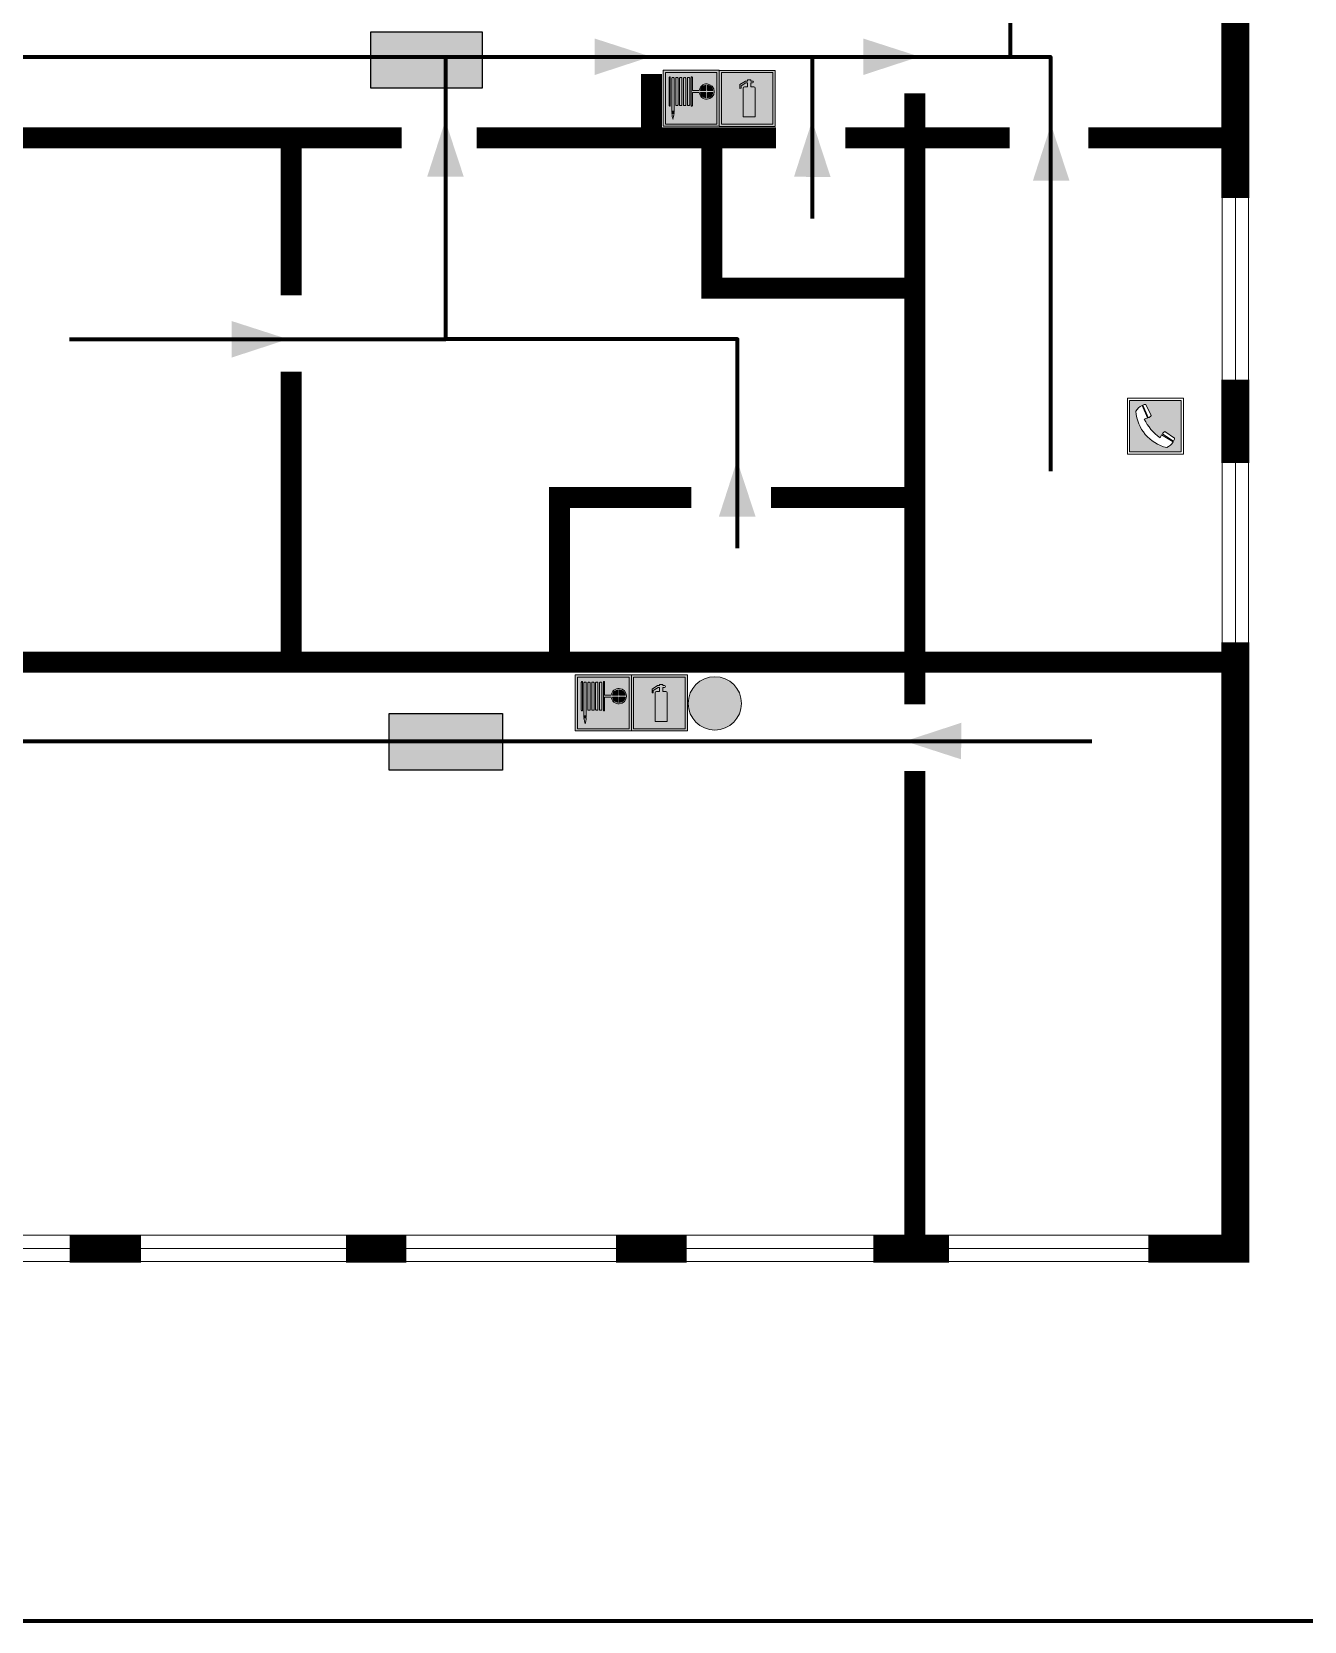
# Model space of a CAD drawing. Header units: millimetres. Extents: x 13114 to 67229, y 22859 to 38520.
# Drawn here: x 27546.3 to 27728, y 30105.7 to 30332.8 of the extents above; entities that cross this region are included whole.
import ezdxf

# ---------------------------------------------------------------- set-up
doc = ezdxf.new("R2010")
doc.units = ezdxf.units.MM
doc.layers.add('План_Штампы', color=7, linetype='Continuous')

# ---------------------------------------------------------------- blocks, each defined once
blk = doc.blocks.new('A$C32E8229D')
at = {"true_color": 0xffffff}
blk.add_hatch(color=7, dxfattribs=at).paths.add_polyline_path([(0, 0), (0, -8), (16, -8), (16, 0)])
h = blk.add_hatch(color=126)
h.paths.add_polyline_path([(0.2, -0.2), (15.8, -0.2), (15.8, -7.8), (0.2, -7.8)])
h.paths.add_polyline_path([(13.49, -2.05), (12.08, -2.05), (11.37, -2.63, 0.162397), (11.29, -2.84), (11.29, -3.63), (10.35, -3.63), (10.35, -4.05), (11.68, -4.05), (11.68, -3.48), (12.26, -4.28), (11.29, -5.1), (11.29, -6.78), (11.85, -6.78), (11.85, -5.44), (12.8, -4.64), (12.8, -5.94), (14.46, -5.94), (14.46, -5.39), (13.45, -5.39), (13.45, -3.97), (12.46, -2.59), (13.15, -2.59), (13.69, -3.34), (14.18, -3)], flags=16)
h.paths.add_polyline_path([(10.74, -1.82, 1), (11.8, -1.82, 1)], flags=16)
h.paths.add_polyline_path([(9.39, -3.59), (5.99, -3.59), (6.56, -3.03), (5.91, -3.03), (5.1, -3.83), (5.91, -4.64), (6.56, -4.64), (5.99, -4.09), (9.39, -4.09)], flags=16)
h.paths.add_polyline_path([(4.29, -1.08), (1.72, -1.08), (1.72, -6.6), (4.29, -6.6)], flags=16)
at = {"color": 126}
blk.add_lwpolyline([(16, -8), (0, -8), (0, 0), (16, 0)], close=True, dxfattribs=at)
blk = doc.blocks.new('A$C37112FD5')
at = {"true_color": 0xf5f5ff}
h = blk.add_hatch(color=7, dxfattribs=at)
h.dxf.hatch_style = 1
h.paths.add_polyline_path([(12.8, -7.4), (0, -7.4), (0, -20.2), (12.8, -20.2)])
h.paths.add_polyline_path([(12.29, -7.91), (12.29, -19.69), (0.51, -19.69), (0.51, -7.91)], flags=16)
h.paths.add_polyline_path([(4.98, -9.04, -0.42597), (5.17, -9.22), (5.17, -12.25), (5.17, -15.29, -0.432244), (4.98, -15.47), (4.83, -15.47, -0.42597), (4.64, -15.29), (4.64, -12.25), (4.64, -9.22, -0.432244), (4.83, -9.04)], flags=0)
h.paths.add_polyline_path([(4.28, -9.22), (4.28, -12.25), (4.28, -15.29, -0.432244), (4.09, -15.47), (3.94, -15.47, -0.42597), (3.75, -15.29), (3.75, -12.25), (3.75, -9.22, -0.432244), (3.94, -9.04), (4.09, -9.04, -0.42597)], flags=0)
h.paths.add_polyline_path([(5.72, -9.04), (5.87, -9.04, -0.42597), (6.06, -9.22), (6.06, -12.25), (6.06, -15.29, -0.432244), (5.87, -15.47), (5.72, -15.47, -0.42597), (5.53, -15.29), (5.53, -12.25), (5.53, -9.22, -0.432244)], flags=0)
h.paths.add_polyline_path([(6.42, -8.9), (6.5, -8.9, -0.42597), (6.69, -9.08), (6.69, -12.03), (8.21, -12.03, -15.824349), (8.21, -12.47), (6.69, -12.47), (6.69, -15.42, -0.432244), (6.5, -15.6), (6.42, -15.6)], flags=0)
h.paths.add_polyline_path([(3.39, -9.22), (3.39, -12.25), (3.39, -15.29, -0.432244), (3.2, -15.47), (3.05, -15.47, -0.42597), (2.85, -15.29), (2.85, -12.25), (2.85, -9.22, -0.432244), (3.05, -9.04), (3.2, -9.04, -0.42597)], flags=0)
h.paths.add_polyline_path([(2.5, -9.22), (2.5, -16.71), (1.96, -16.71), (1.96, -9.22, -0.432244), (2.15, -9.04), (2.31, -9.04, -0.42597)], flags=0)
h.paths.add_polyline_path([(1.61, -8.9), (1.61, -15.6), (1.57, -15.6, -0.42597), (1.37, -15.42), (1.37, -12.03), (1.37, -9.09, -0.432244), (1.57, -8.9)], flags=0)
h.paths.add_polyline_path([(9.76, -10.81), (9.76, -12.03), (8.49, -12.03, -0.336371)], flags=0)
h.paths.add_polyline_path([(8.49, -12.47), (9.76, -12.47), (9.76, -13.7, -0.336371)], flags=0)
h.paths.add_polyline_path([(10.11, -10.81, -0.336371), (11.38, -12.03), (10.11, -12.03)], flags=0)
h.paths.add_polyline_path([(10.11, -12.47), (11.38, -12.47, -0.336371), (10.11, -13.7)], flags=0)
h.paths.add_polyline_path([(2.5, -16.84), (2.5, -17.05), (1.97, -17.05), (1.97, -16.84)], flags=0)
h.paths.add_polyline_path([(2.5, -17.24, -0.033778), (2.24, -18.6, -0.033778), (1.97, -17.24)], flags=0)
h = blk.add_hatch(color=242)
h.dxf.hatch_style = 1
h.paths.add_polyline_path([(12.29, -7.91), (0.51, -7.91), (0.51, -19.69), (12.29, -19.69)])
h.paths.add_polyline_path([(6.42, -15.6), (6.42, -8.9), (6.5, -8.9, -0.42597), (6.69, -9.08), (6.69, -12.03), (8.21, -12.03, -15.824349), (8.21, -12.47), (6.69, -12.47), (6.69, -15.42, -0.432244), (6.5, -15.6)], flags=16)
h.paths.add_polyline_path([(5.87, -15.47), (5.72, -15.47, -0.42597), (5.53, -15.29), (5.53, -12.25), (5.53, -9.22, -0.432244), (5.72, -9.04), (5.87, -9.04, -0.42597), (6.06, -9.22), (6.06, -12.25), (6.06, -15.29, -0.432244)], flags=16)
h.paths.add_polyline_path([(4.98, -15.47), (4.83, -15.47, -0.42597), (4.64, -15.29), (4.64, -12.25), (4.64, -9.22, -0.432244), (4.83, -9.04), (4.98, -9.04, -0.42597), (5.17, -9.22), (5.17, -12.25), (5.17, -15.29, -0.432244)], flags=16)
h.paths.add_polyline_path([(4.09, -15.47), (3.94, -15.47, -0.42597), (3.75, -15.29), (3.75, -12.25), (3.75, -9.22, -0.432244), (3.94, -9.04), (4.09, -9.04, -0.42597), (4.28, -9.22), (4.28, -12.25), (4.28, -15.29, -0.432244)], flags=16)
h.paths.add_polyline_path([(3.2, -15.47), (3.05, -15.47, -0.42597), (2.85, -15.29), (2.85, -12.25), (2.85, -9.22, -0.432244), (3.05, -9.04), (3.2, -9.04, -0.42597), (3.39, -9.22), (3.39, -12.25), (3.39, -15.29, -0.432244)], flags=16)
h.paths.add_polyline_path([(2.5, -17.05), (1.97, -17.05), (1.97, -16.84), (2.5, -16.84)], flags=16)
h.paths.add_polyline_path([(2.5, -17.24, -0.033778), (2.24, -18.6, -0.033778), (1.97, -17.24)], flags=16)
h.paths.add_polyline_path([(2.5, -16.71), (1.96, -16.71), (1.96, -9.22, -0.432244), (2.15, -9.04), (2.31, -9.04, -0.42597), (2.5, -9.22)], flags=16)
h.paths.add_polyline_path([(1.61, -15.6), (1.57, -15.6, -0.42597), (1.37, -15.42), (1.37, -12.03), (1.37, -9.09, -0.432244), (1.57, -8.9), (1.61, -8.9)], flags=16)
h.paths.add_polyline_path([(8.49, -12.47), (9.76, -12.47), (9.76, -13.7, -0.336371)], flags=0)
h.paths.add_polyline_path([(10.11, -13.7), (10.11, -12.47), (11.38, -12.47, -0.336371)], flags=0)
h.paths.add_polyline_path([(8.49, -12.03, -0.336371), (9.76, -10.81), (9.76, -12.03)], flags=0)
h.paths.add_polyline_path([(10.11, -12.03), (10.11, -10.81, -0.336371), (11.38, -12.03)], flags=0)
h = blk.add_hatch(color=7, dxfattribs=at)
h.dxf.hatch_style = 1
h.paths.add_polyline_path([(1.61, -8.9), (1.57, -8.9, 0.432244), (1.37, -9.09), (1.37, -12.03), (1.37, -15.42, 0.42597), (1.57, -15.6), (1.61, -15.6)])
h.paths.add_polyline_path([(2.5, -9.22, 0.42597), (2.31, -9.04), (2.15, -9.04, 0.432244), (1.96, -9.22), (1.96, -16.71), (2.5, -16.71)])
h.paths.add_polyline_path([(2.5, -16.84), (1.97, -16.84), (1.97, -17.05), (2.5, -17.05)])
h.paths.add_polyline_path([(2.5, -17.24), (1.97, -17.24, 0.033778), (2.24, -18.6, 0.033778)])
h.paths.add_polyline_path([(3.39, -12.25), (3.39, -9.22, 0.42597), (3.2, -9.04), (3.05, -9.04, 0.432244), (2.85, -9.22), (2.85, -12.25), (2.85, -15.29, 0.42597), (3.05, -15.47), (3.2, -15.47, 0.432244), (3.39, -15.29)])
h.paths.add_polyline_path([(4.28, -12.25), (4.28, -9.22, 0.42597), (4.09, -9.04), (3.94, -9.04, 0.432244), (3.75, -9.22), (3.75, -12.25), (3.75, -15.29, 0.42597), (3.94, -15.47), (4.09, -15.47, 0.432244), (4.28, -15.29)])
h.paths.add_polyline_path([(5.17, -12.25), (5.17, -9.22, 0.42597), (4.98, -9.04), (4.83, -9.04, 0.432244), (4.64, -9.22), (4.64, -12.25), (4.64, -15.29, 0.42597), (4.83, -15.47), (4.98, -15.47, 0.432244), (5.17, -15.29)])
h.paths.add_polyline_path([(6.06, -12.25), (6.06, -9.22, 0.42597), (5.87, -9.04), (5.72, -9.04, 0.432244), (5.53, -9.22), (5.53, -12.25), (5.53, -15.29, 0.42597), (5.72, -15.47), (5.87, -15.47, 0.432244), (6.06, -15.29)])
h.paths.add_polyline_path([(6.69, -12.47), (8.21, -12.47, 15.824349), (8.21, -12.03), (6.69, -12.03), (6.69, -9.08, 0.42597), (6.5, -8.9), (6.42, -8.9), (6.42, -15.6), (6.5, -15.6, 0.432244), (6.69, -15.42)])
h.paths.add_polyline_path([(8.49, -12.47), (9.76, -12.47), (9.76, -13.7, -0.336371)], flags=16)
h.paths.add_polyline_path([(8.49, -12.03, -0.336371), (9.76, -10.81), (9.76, -12.03)], flags=16)
h.paths.add_polyline_path([(10.11, -12.47), (11.38, -12.47, -0.336371), (10.11, -13.7)], flags=16)
h.paths.add_polyline_path([(10.11, -12.03), (10.11, -10.81, -0.336371), (11.38, -12.03)], flags=16)
h = blk.add_hatch(color=242)
h.dxf.hatch_style = 1
h.paths.add_polyline_path([(9.76, -10.81, 0.336371), (8.49, -12.03), (9.76, -12.03)])
h.paths.add_polyline_path([(10.11, -10.81), (10.11, -12.03), (11.38, -12.03, 0.336371)])
h.paths.add_polyline_path([(11.38, -12.47), (10.11, -12.47), (10.11, -13.7, 0.336371)])
h.paths.add_polyline_path([(9.76, -12.47), (8.49, -12.47, 0.336371), (9.76, -13.7)])
at = {"color": 242, "lineweight": 5}
for p, q in [((0, -20.2), (0, -7.4)), ((0, -7.4), (12.8, -7.4)), ((1.37, -12.03), (1.37, -9.08)), ((1.57, -8.9), (1.61, -8.9)), ((1.61, -8.9), (1.61, -15.6)), ((1.96, -16.71), (1.96, -9.22)), ((2.15, -9.04), (2.31, -9.04)), ((2.5, -16.71), (2.5, -9.22)), ((2.85, -12.25), (2.85, -9.22)), ((3.05, -9.04), (3.2, -9.04)), ((3.39, -12.25), (3.39, -9.22)), ((3.75, -12.25), (3.75, -9.22)), ((3.94, -9.04), (4.09, -9.04)), ((4.28, -12.25), (4.28, -9.22)), ((4.64, -12.25), (4.64, -9.22)), ((4.83, -9.04), (4.98, -9.04)), ((5.17, -12.25), (5.17, -9.22)), ((5.53, -12.25), (5.53, -9.22)), ((5.72, -9.04), (5.87, -9.04)), ((6.06, -12.25), (6.06, -9.22)), ((6.42, -8.9), (6.42, -15.6)), ((6.5, -8.9), (6.42, -8.9)), ((6.69, -12.03), (6.69, -9.08)), ((9.76, -10.81), (9.76, -12.03)), ((10.11, -10.81), (10.11, -12.03)), ((12.8, -20.2), (12.8, -7.4)), ((1.37, -12.03), (1.37, -15.42)), ((2.85, -12.25), (2.85, -15.29)), ((3.39, -12.25), (3.39, -15.29)), ((3.75, -12.25), (3.75, -15.29)), ((4.28, -12.25), (4.28, -15.29)), ((4.64, -12.25), (4.64, -15.29)), ((5.17, -12.25), (5.17, -15.29)), ((5.53, -12.25), (5.53, -15.29)), ((6.06, -12.25), (6.06, -15.29)), ((8.21, -12.03), (6.69, -12.03)), ((8.21, -12.47), (6.69, -12.47)), ((6.69, -12.47), (6.69, -15.42)), ((9.76, -12.03), (8.49, -12.03)), ((9.76, -12.47), (8.49, -12.47)), ((9.76, -12.47), (9.76, -13.7)), ((11.38, -12.03), (10.11, -12.03)), ((11.38, -12.47), (10.11, -12.47)), ((10.11, -12.47), (10.11, -13.7)), ((1.57, -15.6), (1.61, -15.6)), ((1.96, -16.71), (2.5, -16.71)), ((1.97, -16.84), (2.5, -16.84)), ((1.97, -17.05), (1.97, -16.84)), ((2.5, -17.05), (1.97, -17.05)), ((1.97, -17.24), (2.5, -17.24)), ((2.5, -16.84), (2.5, -17.05)), ((3.05, -15.47), (3.2, -15.47)), ((3.94, -15.47), (4.09, -15.47)), ((4.83, -15.47), (4.98, -15.47)), ((5.72, -15.47), (5.87, -15.47)), ((6.42, -15.6), (6.5, -15.6)), ((0, -20.2), (12.8, -20.2))]:
    blk.add_line(p, q, dxfattribs=at)
blk.add_lwpolyline([(0.51, -7.91), (12.29, -7.91), (12.29, -19.69), (0.51, -19.69)], close=True, dxfattribs=at)
for centre, radius, start, end in [((1.56, -9.09), 0.182, 87.1027, 180.6071), ((2.15, -9.22), 0.182, 87.1027, 180.6071), ((2.32, -9.22), 0.182, 359.3929, 92.8973), ((3.04, -9.22), 0.182, 87.1027, 180.6071), ((3.21, -9.22), 0.182, 359.3929, 92.8973), ((3.93, -9.22), 0.182, 87.1027, 180.6071), ((4.1, -9.22), 0.182, 359.3929, 92.8973), ((4.82, -9.22), 0.182, 87.1027, 180.6071), ((4.99, -9.22), 0.182, 359.3929, 92.8973), ((5.71, -9.22), 0.182, 87.1027, 180.6071), ((5.88, -9.22), 0.182, 359.3929, 92.8973), ((6.51, -9.09), 0.182, 359.3929, 92.8973), ((9.93, -12.25), 1.74, 187.2319, 172.7681), ((9.93, -12.25), 1.46, 96.9927, 171.3585), ((9.93, -12.25), 1.46, 8.6415, 83.0073), ((9.93, -12.25), 1.46, 188.6415, 263.0073), ((9.93, -12.25), 1.46, 276.9927, 351.3585), ((1.56, -15.42), 0.182, 179.3929, 272.8973), ((12.17, -15.98), 10.27, 187.041, 194.7793), ((-7.7, -15.98), 10.27, 345.2207, 352.959), ((3.04, -15.29), 0.182, 179.3929, 272.8973), ((3.21, -15.29), 0.182, 267.1027, 0.6071), ((3.93, -15.29), 0.182, 179.3929, 272.8973), ((4.1, -15.29), 0.182, 267.1027, 0.6071), ((4.82, -15.29), 0.182, 179.3929, 272.8973), ((4.99, -15.29), 0.182, 267.1027, 0.6071), ((5.71, -15.29), 0.182, 179.3929, 272.8973), ((5.88, -15.29), 0.182, 267.1027, 0.6071), ((6.51, -15.42), 0.182, 267.1027, 0.6071)]:
    blk.add_arc(centre, radius, start, end, dxfattribs=at)
blk = doc.blocks.new('A$C3AD82952')
at = {"true_color": 0xf5f5ff}
h = blk.add_hatch(color=7, dxfattribs=at)
h.dxf.hatch_style = 1
h.paths.add_polyline_path([(8.21, 8.73, 0.414214), (7.89, 9.05), (7.22, 9.05), (7.22, 9.92), (7.59, 9.92, 1), (7.57, 10.36), (7.22, 10.36), (7.22, 10.6), (6.43, 10.6), (6.43, 10.36), (6.01, 10.36), (4.74, 9.59), (4.74, 8.69), (4.98, 8.73), (4.98, 9.26), (6.12, 9.91), (6.43, 9.91), (6.43, 9.05), (5.76, 9.05, 0.414214), (5.44, 8.73), (5.44, 2.2), (8.21, 2.2)], flags=0)
h.paths.add_polyline_path([(12.8, 12.8), (0, 12.8), (0, 0), (12.8, 0)])
h.paths.add_polyline_path([(0.51, 12.29), (12.29, 12.29), (12.29, 0.51), (0.51, 0.51)], flags=16)
h.paths.add_polyline_path([(4.74, 9.59), (6.01, 10.36), (6.43, 10.36), (6.43, 10.6), (7.22, 10.6), (7.22, 10.36), (7.59, 10.36, -0.94586), (7.59, 9.92), (7.22, 9.92), (7.22, 9.05), (7.89, 9.05, -0.414214), (8.21, 8.73), (8.21, 2.2), (5.44, 2.2), (5.44, 8.73, -0.414214), (5.76, 9.05), (6.43, 9.05), (6.43, 9.91), (6.12, 9.91), (4.98, 9.26), (4.98, 8.73), (4.74, 8.69)], flags=0)
h = blk.add_hatch(color=242)
h.dxf.hatch_style = 1
h.paths.add_polyline_path([(12.29, 12.29), (0.51, 12.29), (0.51, 0.51), (12.29, 0.51)])
h.paths.add_polyline_path([(4.74, 8.69), (4.74, 9.59), (6.01, 10.36), (6.43, 10.36), (6.43, 10.6), (7.22, 10.6), (7.22, 10.36), (7.59, 10.36, -0.94586), (7.59, 9.92), (7.22, 9.92), (7.22, 9.05), (7.89, 9.05, -0.414214), (8.21, 8.73), (8.21, 2.2), (5.44, 2.2), (5.44, 8.73, -0.414214), (5.76, 9.05), (6.43, 9.05), (6.43, 9.91), (6.12, 9.91), (4.98, 9.26), (4.98, 8.73)], flags=16)
h = blk.add_hatch(color=7, dxfattribs=at)
h.dxf.hatch_style = 1
h.paths.add_polyline_path([(8.21, 8.73, 0.414214), (7.89, 9.05), (7.22, 9.05), (7.22, 9.92), (7.59, 9.92, 1), (7.57, 10.36), (7.22, 10.36), (7.22, 10.6), (6.43, 10.6), (6.43, 10.36), (6.01, 10.36), (4.74, 9.59), (4.74, 8.69), (4.98, 8.73), (4.98, 9.26), (6.12, 9.91), (6.43, 9.91), (6.43, 9.05), (5.76, 9.05, 0.414214), (5.44, 8.73), (5.44, 2.2), (8.21, 2.2)])
at = {"color": 242, "lineweight": 5}
for p, q in [((0, 0), (0, 12.8)), ((0, 12.8), (12.8, 12.8)), ((12.8, 0), (12.8, 12.8)), ((6.01, 10.36), (4.74, 9.59)), ((4.74, 9.59), (4.74, 8.69)), ((4.74, 8.69), (4.98, 8.73)), ((4.98, 9.26), (6.12, 9.91)), ((4.98, 8.73), (4.98, 9.26)), ((5.44, 2.2), (5.44, 8.73)), ((5.76, 9.05), (6.43, 9.05)), ((6.01, 10.36), (6.43, 10.36)), ((6.12, 9.91), (6.43, 9.91)), ((7.22, 10.6), (6.43, 10.6)), ((6.43, 10.6), (6.43, 10.36)), ((6.43, 9.91), (6.43, 9.05)), ((7.22, 10.36), (7.22, 10.6)), ((7.59, 10.36), (7.22, 10.36)), ((7.22, 9.05), (7.22, 9.92)), ((7.59, 9.92), (7.22, 9.92)), ((7.89, 9.05), (7.22, 9.05)), ((8.21, 2.2), (8.21, 8.73)), ((0, 0), (12.8, 0)), ((5.44, 2.2), (8.21, 2.2))]:
    blk.add_line(p, q, dxfattribs=at)
blk.add_lwpolyline([(0.51, 12.29), (12.29, 12.29), (12.29, 0.51), (0.51, 0.51)], close=True, dxfattribs=at)
for centre, radius, start, end in [((5.76, 8.73), 0.32, 90, 180), ((7.58, 10.14), 0.223, 273.1875, 86.8125), ((7.89, 8.73), 0.32, 0, 90)]:
    blk.add_arc(centre, radius, start, end, dxfattribs=at)
blk = doc.blocks.new('A$C7B8C2D5B')
at = {"lineweight": 0}
h = blk.add_hatch(color=5, dxfattribs=at)
h.dxf.hatch_style = 1
h.paths.add_polyline_path([(1.4, -3.02, 1), (-2.11, -3.02, 1)])
at = {"color": 5, "lineweight": 0}
blk.add_circle((-0.36, -3.02), 1.75, dxfattribs=at)
blk = doc.blocks.new('A$C456E1F9C')
at = {"lineweight": 5}
h = blk.add_hatch(color=242, dxfattribs=at)
h.paths.add_polyline_path([(0.51, -1.47), (0.51, -13.26), (12.29, -13.26), (12.29, -1.47)])
h.paths.add_polyline_path([(5.42, -4.95, -0.254479), (4.78, -5.4), (3.52, -2.53, -0.209735), (4.23, -2.4)], flags=16)
h.paths.add_polyline_path([(8.53, -8.6), (10.87, -10.17), (10.54, -10.76), (8.03, -9.13, -0.192251)], flags=16)
h.paths.add_polyline_path([(4.61, -5.49, 0.005518), (3.87, -5.72, 0.128647), (7.49, -10.01, 0.00809), (7.83, -9.33), (10.47, -10.97, -0.16736), (8.99, -12.25, -0.327862), (1.95, -3.95, -0.166952), (3.36, -2.62)], flags=16)
at = {"color": 242, "lineweight": 5}
for p, q in [((0, -13.77), (0, -0.97)), ((12.8, -0.97), (0, -0.97)), ((4.61, -5.49), (3.36, -2.62)), ((3.52, -2.53), (4.78, -5.4)), ((4.23, -2.4), (5.42, -4.95)), ((12.8, -13.77), (12.8, -0.97)), ((7.83, -9.33), (10.47, -10.97)), ((8.03, -9.13), (10.54, -10.76)), ((10.81, -10.12), (8.53, -8.6)), ((10.54, -10.76), (10.8, -10.3)), ((10.8, -10.3), (10.81, -10.12)), ((0, -13.77), (12.8, -13.77))]:
    blk.add_line(p, q, dxfattribs=at)
blk.add_lwpolyline([(0.51, -1.47), (12.29, -1.47), (12.29, -13.26), (0.51, -13.26)], close=True, dxfattribs=at)
for centre, radius, start, end in [((4.59, -5.34), 2.99, 114.2845, 152.1974), ((4.02, -3.27), 0.891, 76.3284, 123.7092), ((11.12, -3.31), 9.19, 183.9915, 256.6009), ((14.98, -39.1), 35.17, 107.1487, 108.4135), ((13.86, -0.94), 11.08, 205.5536, 234.8762), ((4.68, -4.59), 0.824, 276.9621, 334.0723), ((-13.31, 0.8), 23.44, 332.5487, 334.4027), ((8.94, -9.5), 0.989, 114.4092, 157.9388), ((7.87, -9.46), 3, 291.9291, 329.9329)]:
    blk.add_arc(centre, radius, start, end, dxfattribs=at)

msp = doc.modelspace()

# ---------------------------------------------------------------- linework, layer by layer
at = {"color": 1, "lineweight": 100}
msp.add_lwpolyline([(27300.23, 30500.65), (27900.23, 30500.65), (27900.23, 30105.65), (27300.23, 30105.65)], close=True, dxfattribs=at)
at = {"lineweight": 0}
for points, const_width in [([(27709.25, 30398.26), (27718.16, 30398.26), (27718.16, 30309.02)], 4), ([(27634.79, 30317.62), (27634.79, 30326.74)], 3), ([(27672.39, 30236.68), (27672.39, 30323.96)], 3), ([(27465.25, 30317.62), (27599.1, 30317.62)], 3), ([(27583.31, 30317.62), (27583.31, 30295.11)], 3), ([(27609.82, 30317.62), (27652.55, 30317.62)], 3), ([(27643.38, 30317.62), (27643.38, 30296.1), (27672.39, 30296.1)], 3), ([(27662.45, 30317.62), (27685.93, 30317.62)], 3), ([(27697.18, 30317.62), (27717.58, 30317.62)], 3), ([(27583.31, 30242.68), (27583.31, 30284.17)], 3), ([(27718.16, 30283.05), (27718.16, 30271.16)], 4), ([(27621.64, 30242.68), (27621.64, 30266.2), (27640.47, 30266.2)], 3), ([(27672.39, 30266.2), (27651.86, 30266.2)], 3), ([(27718.16, 30245.53), (27718.16, 30158.89), (27705.75, 30158.89)], 4), ([(27464.69, 30242.68), (27717.99, 30242.68)], 3), ([(27672.39, 30242.68), (27672.39, 30236.68)], 3), ([(27672.39, 30227.11), (27672.39, 30158.89)], 3), ([(27561.85, 30158.89), (27551.69, 30158.89)], 4), ([(27599.75, 30158.89), (27591.15, 30158.89)], 4), ([(27639.77, 30158.89), (27629.71, 30158.89)], 4), ([(27677.25, 30158.89), (27666.43, 30158.89)], 4)]:
    msp.add_lwpolyline(points, dxfattribs=dict(at, const_width=const_width))
at = {"color": 126, "lineweight": 100, "true_color": 0x008754}
for points in [[(27686.04, 30329.15), (27686.04, 30384.8), (27704.71, 30384.8), (27704.71, 30358.29)], [(27342.17, 30329.15), (27691.76, 30329.15), (27691.76, 30269.99)], [(27551.64, 30288.83), (27605.39, 30288.83), (27605.39, 30329.15)], [(27657.7, 30329.15), (27657.7, 30306.06)], [(27647.07, 30258.95), (27647.07, 30288.83), (27605.39, 30288.83)], [(27354.48, 30231.39), (27697.67, 30231.39)]]:
    msp.add_lwpolyline(points, dxfattribs=at)
at = {"lineweight": 0}
for points in [[(27716.29, 30242.91), (27716.29, 30319.43)], [(27718.16, 30243), (27718.16, 30319.53)], [(27720.02, 30242.91), (27720.02, 30319.43)], [(27370.91, 30160.81), (27715.08, 30160.81)], [(27371.17, 30158.89), (27715.35, 30158.89)], [(27370.57, 30157.05), (27714.74, 30157.05)]]:
    msp.add_lwpolyline(points, dxfattribs=at)
at = {"layer": 'План_Штампы', "color": 126, "true_color": 0x008754}
for points in [[(27626.64, 30326.57), (27626.65, 30331.79), (27634.67, 30329.2)], [(27665, 30326.57), (27665.02, 30331.79), (27673.04, 30329.2)], [(27607.96, 30312.03), (27602.73, 30312.04), (27605.32, 30320.06)], [(27660.34, 30312.02), (27655.12, 30312.03), (27657.71, 30320.05)], [(27694.47, 30311.46), (27689.24, 30311.47), (27691.83, 30319.49)], [(27574.81, 30286.2), (27574.82, 30291.42), (27582.84, 30288.83)], [(27649.63, 30263.48), (27644.4, 30263.49), (27646.99, 30271.51)], [(27679.01, 30234.02), (27678.99, 30228.8), (27670.98, 30231.39)]]:
    msp.add_solid(points, dxfattribs=at)

# ---------------------------------------------------------------- block references
for name, p, xscale, yscale, zscale in [('A$C37112FD5', (27636.44, 30331.87), 0.6249984004534781, 0.6249984004534781, 0.6249984004534781), ('A$C3AD82952', (27644.44, 30319.24), 0.625, 0.625, 0.625), ('A$C456E1F9C', (27702.73, 30281), 0.625, 0.625, 0.625), ('A$C37112FD5', (27623.89, 30245.48), 0.6249984004534781, 0.6249984004534781, 0.6249984004534781), ('A$C3AD82952', (27631.89, 30232.85), 0.625, 0.625, 0.625), ('A$C7B8C2D5B', (27644.6, 30243.37), 2.177419353276491, 2.177419353276491, 2.177419353276491)]:
    msp.add_blockref(name, p, dxfattribs=dict(xscale=xscale, yscale=yscale, zscale=zscale))
at = {"layer": 'План_Штампы', "color": 126, "true_color": 0x008754, "xscale": -1}
msp.add_blockref('A$C32E8229D', (27610.62, 30332.72), dxfattribs=at)
at = {"layer": 'План_Штампы', "color": 126, "true_color": 0x008754, "xscale": 1.012510887696, "yscale": 1.012510887696, "zscale": 1.012510887696, "rotation": 359.9978653237145}
msp.add_blockref('A$C32E8229D', (27597.3, 30235.34), dxfattribs=at)

doc.saveas('drawing.dxf')
